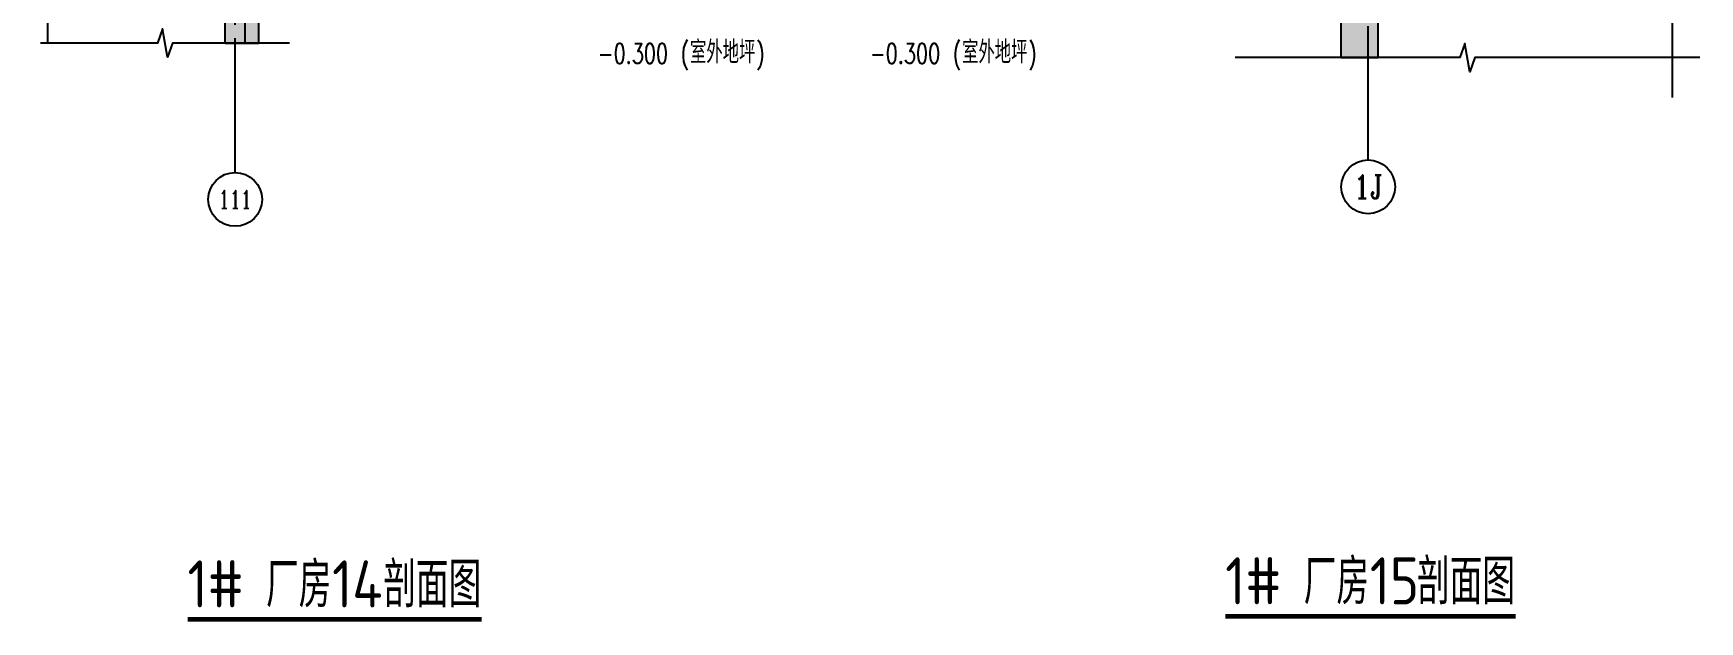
# Model space of a CAD drawing. Extents: x -1899985 to -450366, y 556196 to 2151267.
# Drawn here: x -1570495 to -1545721, y 558897 to 567652 of the extents above; entities that cross this region are included whole.
import ezdxf
from ezdxf.enums import TextEntityAlignment as Align

# ---------------------------------------------------------------- set-up
doc = ezdxf.new("R2010")
doc.units = 0
doc.header["$LTSCALE"] = 1000
doc.header["$MEASUREMENT"] = 0
doc.linetypes.add('DOTE', pattern=[2.42, 2, -0.2, 0.02, -0.2])
for name, color, linetype in [('A-AXIS-D', 1, 'Continuous'), ('A-AXIS-DOTE', 14, 'DOTE'), ('AS-COLN', 6, 'Continuous'), ('DIM_SYMB', 3, 'Continuous'), ('PUB_HATCH', 8, 'Continuous'), ('PUB_TEXT', 7, 'Continuous')]:
    doc.layers.add(name, color=color, linetype=linetype)
doc.styles.add('_TCH_AXIS', font='COMPLEX', dxfattribs={"bigfont": 'GBCBIG'})
doc.styles.add('_TCH_DIM', font='SIMPLEX', dxfattribs={"bigfont": 'GBCBIG'})
doc.styles.get("Standard").update_dxf_attribs({"font": 'gbenor.shx', "bigfont": 'gbcbig.shx'})

msp = doc.modelspace()

# ---------------------------------------------------------------- hatches: boundary and pattern name
at = {"layer": 'PUB_HATCH'}
for points in [[(-1567344.6, 567507.5), (-1567344.6, 568157.5), (-1567644.6, 568157.5), (-1567644.6, 567507.5)], [(-1567144.6, 567507.5), (-1567144.6, 567857.5), (-1567644.6, 567857.5), (-1567644.6, 567507.5)], [(-1550499.9, 567290), (-1550499.9, 567857.5), (-1551049.9, 567857.5), (-1551049.9, 567290)]]:
    msp.add_hatch(color=256, dxfattribs=at).paths.add_polyline_path(points)

# ---------------------------------------------------------------- linework, layer by layer
at = {"layer": 'A-AXIS-D'}
for centre in [(-1550649.9, 565367.9), (-1567494.6, 565180.6)]:
    msp.add_circle(centre, 400, dxfattribs=at)
at = {"layer": 'A-AXIS-DOTE'}
for p, q in [((-1567494.6, 565580.6), (-1567494.6, 585146)), ((-1550649.9, 565758.8), (-1550649.9, 585146))]:
    msp.add_line(p, q, dxfattribs=at)
at = {"layer": 'AS-COLN'}
for p, q in [((-1567644.6, 567507.5), (-1567644.6, 568157.5)), ((-1567344.6, 567507.5), (-1567344.6, 568157.5)), ((-1567644.6, 567507.5), (-1567644.6, 567857.5)), ((-1567144.6, 567507.5), (-1567144.6, 567857.5)), ((-1551049.9, 567290), (-1551049.9, 567857.5)), ((-1550499.9, 567290), (-1550499.9, 567857.5)), ((-1567644.6, 567507.5), (-1567344.6, 567507.5)), ((-1567644.6, 567507.5), (-1567144.6, 567507.5)), ((-1551049.9, 567290), (-1550499.9, 567290))]:
    msp.add_line(p, q, dxfattribs=at)
at = {"layer": 'DIM_SYMB'}
for points in [[(-1570285, 584475.8), (-1570285, 576104.1), (-1570075, 576027.7), (-1570495, 575953.6), (-1570285, 575879.1), (-1570285, 567507.5)], [(-1546127.5, 584475.8), (-1546127.5, 575698.6), (-1545917.5, 575622.2), (-1546337.5, 575548.1), (-1546127.5, 575473.6), (-1546127.5, 566696.4)], [(-1566686.7, 567507.5), (-1568426, 567507.5), (-1568502.4, 567297.5), (-1568576.5, 567717.5), (-1568651, 567507.5), (-1570390.3, 567507.5)], [(-1545720.8, 567290), (-1549061.5, 567290), (-1549137.9, 567080), (-1549212, 567500), (-1549286.5, 567290), (-1552627.2, 567290)]]:
    msp.add_lwpolyline(points, dxfattribs=at)
at = {"layer": 'DIM_SYMB', "const_width": 70}
for points in [[(-1568201.6, 558932.5), (-1563828, 558932.5)], [(-1552774, 558977.7), (-1548458.8, 558977.7)]]:
    msp.add_lwpolyline(points, dxfattribs=at)

# ---------------------------------------------------------------- texts
at = {"layer": 'PUB_TEXT', "style": '_TCH_DIM'}
for p in [(-1560732, 567202.5), (-1556686.8, 567202.5)]:
    msp.add_text('室外地坪', height=337.59, dxfattribs=at).set_placement(p)
at = {"layer": 'PUB_TEXT', "style": '_TCH_DIM', "width": 0.705882}
for s, p in [('-0.300', (-1562102, 567202.5)), ('(', (-1560872, 567202.5)), (')', (-1559749, 567202.5)), ('-0.300', (-1558056.8, 567202.5)), ('(', (-1556826.8, 567202.5)), (')', (-1555703.9, 567202.5))]:
    msp.add_text(s, height=297.5, dxfattribs=at).set_placement(p)
at = {"layer": 'PUB_TEXT', "style": '_TCH_AXIS'}
for s, height, p, p2 in [('1J', 351.87, (-1550867.7, 565192), (-1550432.1, 565192)), ('111', 265.5, (-1567741.1, 565047.9), (-1567248.1, 565047.9))]:
    msp.add_text(s, height=height, dxfattribs=at).set_placement(p, p2, align=Align.FIT)
at = {"layer": 'PUB_TEXT'}
for s, height, p in [('厂房', 675.18, (-1551607.3, 559155)), ('剖面图', 675.18, (-1549924.3, 559155)), ('1#', 700, (-1568201.6, 559109.7)), ('厂房', 675.18, (-1567034.9, 559109.7)), ('14', 700, (-1566051.9, 559109.7)), ('剖面图', 675.18, (-1565293.6, 559109.7)), ('1#', 700, (-1552774, 559155)), ('15', 700, (-1550624.3, 559155))]:
    msp.add_text(s, height=height, dxfattribs=at).set_placement(p)

doc.saveas('drawing.dxf')
